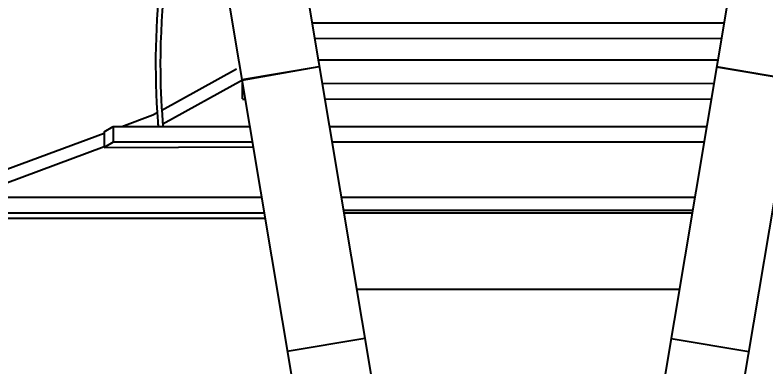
# Model space of a CAD drawing. Header units: metres. Extents: x 10 to 239, y 2 to 253.
# Drawn here: x 120.98 to 125.754, y 170.369 to 172.603 of the extents above; entities that cross this region are included whole.
import ezdxf

# ---------------------------------------------------------------- set-up
doc = ezdxf.new("R2010")
doc.units = ezdxf.units.M
doc.header["$MEASUREMENT"] = 0
doc.layers.get('Defpoints').update_dxf_attribs({"color": 9})
for name, color, linetype in [('-cotas', 252, 'Continuous'), ('1', 7, 'Continuous'), ('1gris', 254, 'Continuous'), ('1gris oscuro', 253, 'Continuous')]:
    doc.layers.add(name, color=color, linetype=linetype)
doc.styles.get("Standard").update_dxf_attribs({"font": 'arial.ttf'})
doc.dimstyles.get("Standard").update_dxf_attribs({"dimtxt": 0.18, "dimasz": 0.18, "dimexe": 0.18, "dimexo": 0.0625, "dimgap": 0.09, "dimtad": 0, "dimtih": 1, "dimtoh": 1, "dimdec": 4, "dimzin": 0, "dimdsep": 46, "dimtxsty": 'Standard', "dimcen": 0.09, "dimadec": 0, "dimazin": 0, "dimtfac": 1, "dimtdec": 4, "dimtofl": 0, "dimtmove": 0, "dimatfit": 3, "dimfxl": 1, "dimtolj": 1, "dimtzin": 0, "dimarcsym": 0})

# ---------------------------------------------------------------- blocks, each defined once
blk = doc.blocks.new('*D103')
at = {"layer": '-cotas', "color": 0, "lineweight": -2, "ltscale": 0.05, "transparency": 16777216}
blk.add_line((123.6661, 169.6774), (123.7161, 169.6774), dxfattribs=at)
for start, end in [(91.803, 97.7114), (88.197, 90)]:
    blk.add_arc((123.6161, 168.0893), 1.589, start, end, dxfattribs=at)
at = {"layer": '-cotas', "color": 0, "ltscale": 0.05, "transparency": 16777216}
for points in [[(123.4041, 169.6556), (123.4016, 169.6721), (123.3534, 169.6564)], [(123.566, 169.6858), (123.5662, 169.6691), (123.6161, 169.6782)]]:
    blk.add_solid(points, dxfattribs=at)
at = {"layer": 'Defpoints', "color": 0, "ltscale": 0.05, "transparency": 16777216}
for p in [(122.6951, 173.5846), (123.6161, 172.7337), (123.4405, 169.6685), (123.6161, 168.0893), (123.619, 168.0717)]:
    blk.add_point(p, dxfattribs=at)
at = {"layer": '-cotas', "color": 0, "ltscale": 0.05, "transparency": 16777216, "insert": (123.9461, 169.6774), "char_height": 0.15, "attachment_point": 5}
blk.add_mtext('\\A1;10°', dxfattribs=at)
blk = doc.blocks.new('*D94')
at = {"layer": '-cotas', "color": 0, "lineweight": -2, "ltscale": 0.002, "transparency": 16777216}
for p, q in [((125.772, 173.6817), (131.9732, 173.6817)), ((131.7932, 173.5017), (131.7932, 170.7222)), ((131.7932, 167.579), (131.7932, 170.3584)), ((125.772, 167.399), (131.9732, 167.399))]:
    blk.add_line(p, q, dxfattribs=at)
at = {"layer": '-cotas', "color": 0, "ltscale": 0.002, "transparency": 16777216}
for points in [[(131.7632, 173.5017), (131.8232, 173.5017), (131.7932, 173.6817)], [(131.7632, 167.579), (131.8232, 167.579), (131.7932, 167.399)]]:
    blk.add_solid(points, dxfattribs=at)
at = {"layer": 'Defpoints', "color": 0, "ltscale": 0.002, "transparency": 16777216}
for p in [(125.7095, 173.6817), (125.7095, 167.399), (131.7932, 167.399)]:
    blk.add_point(p, dxfattribs=at)
at = {"layer": '-cotas', "color": 0, "lineweight": 0, "ltscale": 0.002, "transparency": 16777216, "insert": (131.7932, 170.5403), "char_height": 0.18, "attachment_point": 5}
blk.add_mtext('\\A1;6.2827', dxfattribs=at)

msp = doc.modelspace()

# ---------------------------------------------------------------- linework, layer by layer
at = {"layer": '-cotas', "ltscale": 0.05}
msp.add_line((121.32396, 178.74043), (123.11206, 168.07166), dxfattribs=at)
at = {"layer": '1', "ltscale": 0.02}
for p, q in [((122.42523, 172.18949), (122.9145, 172.27531)), ((125.93303, 172.19078), (125.43991, 172.27342))]:
    msp.add_line(p, q, dxfattribs=at)
at = {"layer": '1gris', "color": 252, "true_color": 0x939598}
for p, q in [((127.04729, 178.83905), (125.24267, 168.07166)), ((122.69506, 173.58459), (123.61903, 168.07166)), ((125.60409, 173.253), (124.73864, 168.08928)), ((123.06743, 171.36284), (125.2873, 171.36284)), ((123.15123, 170.86284), (125.2035, 170.86284))]:
    msp.add_line(p, q, dxfattribs=at)
at = {"layer": '1gris', "ltscale": 0.02}
for p, q in [((122.90741, 172.31761), (125.44732, 172.31761)), ((122.42523, 172.16967), (122.42523, 172.06967)), ((121.54631, 171.86205), (121.60467, 171.89547)), ((121.60467, 171.89547), (121.60467, 171.79547)), ((121.54631, 171.86205), (121.54631, 171.76205)), ((121.54631, 171.86205), (121.54631, 171.76205)), ((121.60467, 171.79547), (121.54631, 171.76205)), ((121.54631, 171.76205), (122.49287, 171.76605))]:
    msp.add_line(p, q, dxfattribs=at)
for points in [[(122.86813, 172.55195), (125.48694, 172.55404)], [(125.48653, 172.55159), (122.86819, 172.55159)], [(125.47018, 172.45403), (122.88489, 172.45196)], [(121.91297, 171.9993), (122.38713, 172.26048)], [(121.91924, 171.91142), (122.42573, 172.1904)], [(122.9326, 172.16727), (125.42245, 172.16927)], [(122.44245, 172.06688), (122.4257, 172.06687)], [(125.40569, 172.06925), (122.94936, 172.06729)], [(121.65977, 171.89547), (121.85692, 171.96842), (121.88393, 171.9833)], [(121.60467, 171.89547), (122.47118, 171.89547)], [(121.89029, 171.89547), (121.89044, 171.89555)], [(122.97816, 171.89547), (125.37656, 171.89547)], [(120.71442, 171.54564), (121.54631, 171.85348)], [(122.48794, 171.79547), (121.60467, 171.79547)], [(125.3598, 171.79547), (122.99492, 171.79547)], [(120.71359, 171.46003), (121.54631, 171.76818)], [(120.24723, 171.41209), (120.24723, 171.31209), (122.56896, 171.31209)], [(122.56336, 171.34551), (120.30559, 171.34551), (120.30559, 171.44551), (122.5466, 171.44551)], [(123.05357, 171.44551), (125.30115, 171.44551)], [(125.28439, 171.34551), (123.07033, 171.34551)]]:
    msp.add_lwpolyline(points, dxfattribs=at)
msp.add_ellipse((124.17132, 171.44551), major_axis=(0, -4.52203), ratio=0.7646447, start_param=3.8342169, end_param=4.712389, dxfattribs=at)
for points, knots in [([(121.95708, 174.96292), (121.9518, 174.95726), (121.94653, 174.95158), (121.94128, 174.94588), (121.69179, 174.67515), (121.47163, 174.35887), (120.97247, 173.40276), (120.7708, 172.69533), (120.69419, 171.82728), (120.68683, 171.68717), (120.68443, 171.54692), (120.68386, 171.51313), (120.68357, 171.47932), (120.68357, 171.44551)], [3.82834026, 3.82834026, 3.82834026, 3.82834026, 3.83421692, 3.83421692, 3.83421692, 4.11332416, 4.11332416, 4.59747556, 4.59747556, 4.69007517, 4.69007517, 4.69007517, 4.71238714, 4.71238714, 4.71238714, 4.71238714]), ([(122.14402, 173.84752), (122.13786, 173.83082), (122.13181, 173.81403), (122.12585, 173.79717), (122.02325, 173.50685), (121.94944, 173.19218), (121.87125, 172.558), (121.86383, 172.23938), (121.88798, 171.92612), (121.88877, 171.9159), (121.88959, 171.90568), (121.89045, 171.89547)], [4.2646065, 4.2646065, 4.2646065, 4.2646065, 4.28040986, 4.28040986, 4.28040986, 4.55243651, 4.55243651, 4.81270837, 4.81270837, 4.81270837, 4.82120288, 4.82120288, 4.82120288, 4.82120288]), ([(122.15413, 173.78717), (122.10502, 173.64818), (122.06234, 173.50368), (121.94621, 173.01413), (121.90396, 172.6521), (121.90396, 172.28995), (121.90396, 172.16918), (121.90864, 172.04841), (121.9179, 171.92843), (121.91874, 171.91744), (121.91963, 171.90645), (121.92055, 171.89547)], [4.28040986, 4.28040986, 4.28040986, 4.28040986, 4.41158801, 4.41158801, 4.71238898, 4.71238898, 4.71238898, 4.81270837, 4.81270837, 4.81270837, 4.8219006, 4.8219006, 4.8219006, 4.8219006])]:
    msp.add_open_spline(points, degree=3, knots=knots, dxfattribs=at)
at = {"layer": '1gris oscuro', "ltscale": 0.02}
for points in [[(122.42137, 172.19266), (122.9145, 172.27531)], [(125.43991, 172.27342), (125.93303, 172.19078)], [(122.71037, 170.46833), (123.20349, 170.55098)], [(125.15091, 170.5491), (125.64403, 170.46645)]]:
    msp.add_lwpolyline(points, dxfattribs=at)

# ---------------------------------------------------------------- dimensions: what is measured, and where the dimension line sits
at = {"layer": '-cotas', "lineweight": 0, "ltscale": 0.002}
dim = msp.add_linear_dim(base=(131.79323, 167.39896), p1=(125.70954, 173.68166), p2=(125.70954, 167.39896), angle=270, dimstyle='Standard', dxfattribs=at)
dim.commit()
dim.dimension.update_dxf_attribs({"geometry": '*D94', "text_midpoint": (131.79323, 170.54031), "dimtype": 161})
at = {"layer": '-cotas', "ltscale": 0.05}
dim = msp.add_angular_dim_2l(base=(123.44053, 169.66851), line1=((122.69506, 173.58459), (123.61903, 168.07166)), line2=((123.61608, 168.08928), (123.61608, 172.7337)), dimstyle='Standard', override={"dimtxt": 0.15, "dimasz": 0.05}, dxfattribs=at)
dim.commit()
dim.dimension.update_dxf_attribs({"geometry": '*D103', "text_midpoint": (123.94614, 169.67745)})

doc.saveas('drawing.dxf')
